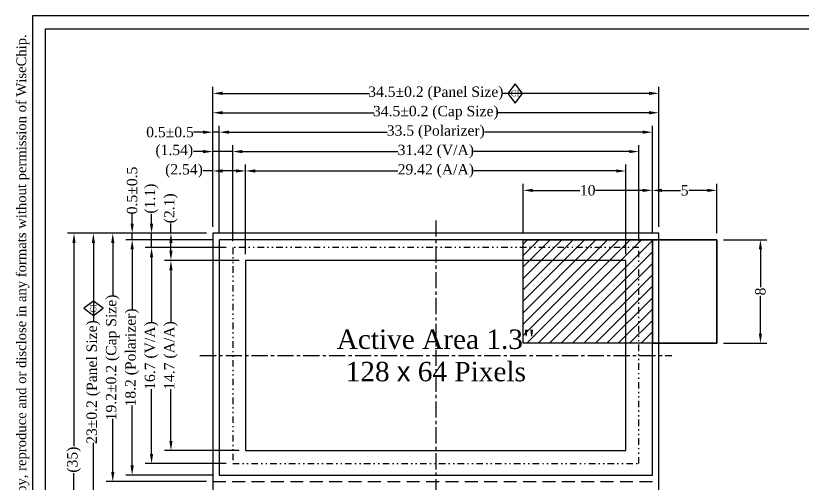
# Model space of a CAD drawing. Header units: millimetres. Extents: x -1 to 120, y 0 to 80.
# Drawn here: x -1.3 to 59.6, y 43.8 to 80 of the extents above; entities that cross this region are included whole.
import ezdxf

# ---------------------------------------------------------------- set-up
doc = ezdxf.new("R2010")
doc.units = ezdxf.units.MM
doc.header["$MEASUREMENT"] = 0
for name, pattern in [('CENTER', [2, 1.25, -0.25, 0.25, -0.25]), ('DASHED', [0.75, 0.5, -0.25]), ('DIVIDE', [1.25, 0.5, -0.25, 0, -0.25, 0, -0.25])]:
    doc.linetypes.add(name, pattern=pattern)
for name, color, linetype in [('Center', 1, 'CENTER'), ('Critical Dimension', 1, 'Continuous'), ('Dimension', 7, 'Continuous'), ('Frame', 7, 'Continuous'), ('Index', 7, 'Continuous')]:
    doc.layers.add(name, color=color, linetype=linetype)
doc.styles.get("Standard").update_dxf_attribs({"font": 'TIMES.TTF'})
doc.dimstyles.get("Standard").update_dxf_attribs({"dimtxt": 0.8, "dimasz": 0.75, "dimexe": 0.5, "dimexo": 0.5, "dimgap": 0.1, "dimtad": 0, "dimdec": 3, "dimdsep": 46, "dimtxsty": 'Standard', "dimcen": 0.09, "dimadec": 0, "dimazin": 2, "dimtfac": 1, "dimtdec": 3, "dimtmove": 0, "dimatfit": 3, "dimfxl": 0, "dimtolj": 1, "dimarcsym": 0})

# ---------------------------------------------------------------- blocks, each defined once
blk = doc.blocks.new('*D0')
at = {"layer": 'Defpoints', "color": 0}
for p in [(16.48, 68), (16.48, 61.08), (45.9, 61.08)]:
    blk.add_point(p, dxfattribs=at)
at = {"layer": 'Dimension', "color": 0, "lineweight": -2}
for p, q in [((16.48, 61.58), (16.48, 68.5)), ((45.9, 61.58), (45.9, 68.5)), ((17.23, 68), (28.24, 68)), ((45.15, 68), (34.14, 68))]:
    blk.add_line(p, q, dxfattribs=at)
at = {"layer": 'Dimension', "color": 0}
for points in [[(17.23, 68.125), (17.23, 67.875), (16.48, 68)], [(45.15, 68.125), (45.15, 67.875), (45.9, 68)]]:
    blk.add_solid(points, dxfattribs=at)
at = {"layer": 'Dimension', "color": 0, "insert": (31.19, 68), "char_height": 0.8, "attachment_point": 5}
blk.add_mtext('\\A1;29.42 (A/A)', dxfattribs=at)
blk = doc.blocks.new('*D1')
at = {"layer": 'Defpoints', "color": 0}
for p in [(15.48, 69.5), (15.48, 62.08), (46.9, 62.08)]:
    blk.add_point(p, dxfattribs=at)
at = {"layer": 'Dimension', "color": 0, "lineweight": -2}
for p, q in [((15.48, 62.58), (15.48, 70)), ((16.23, 69.5), (28.251, 69.5)), ((46.15, 69.5), (34.129, 69.5)), ((46.9, 62.58), (46.9, 70))]:
    blk.add_line(p, q, dxfattribs=at)
at = {"layer": 'Dimension', "color": 0}
for points in [[(16.23, 69.625), (16.23, 69.375), (15.48, 69.5)], [(46.15, 69.625), (46.15, 69.375), (46.9, 69.5)]]:
    blk.add_solid(points, dxfattribs=at)
at = {"layer": 'Dimension', "color": 0, "insert": (31.19, 69.5), "char_height": 0.8, "attachment_point": 5}
blk.add_mtext('\\A1;31.42 (V/A)', dxfattribs=at)
blk = doc.blocks.new('*D2')
at = {"layer": 'Defpoints', "color": 0}
for p in [(47.94, 71), (14.44, 62.68), (47.94, 62.68)]:
    blk.add_point(p, dxfattribs=at)
at = {"layer": 'Dimension', "color": 0, "lineweight": -2}
for p, q in [((14.44, 63.18), (14.44, 71.5)), ((47.94, 63.18), (47.94, 71.5)), ((15.19, 71), (27.432, 71)), ((47.19, 71), (34.948, 71))]:
    blk.add_line(p, q, dxfattribs=at)
at = {"layer": 'Dimension', "color": 0}
for points in [[(15.19, 71.125), (15.19, 70.875), (14.44, 71)], [(47.19, 71.125), (47.19, 70.875), (47.94, 71)]]:
    blk.add_solid(points, dxfattribs=at)
at = {"layer": 'Dimension', "color": 0, "insert": (31.19, 71), "char_height": 0.8, "attachment_point": 5}
blk.add_mtext('\\A1;33.5 (Polarizer)', dxfattribs=at)
blk = doc.blocks.new('*D3')
at = {"layer": 'Defpoints', "color": 0}
for p in [(48.44, 72.5), (13.94, 63.18), (48.44, 63.18)]:
    blk.add_point(p, dxfattribs=at)
at = {"layer": 'Dimension', "color": 0, "lineweight": -2}
for p, q in [((13.94, 63.68), (13.94, 73)), ((14.69, 72.5), (26.414, 72.5)), ((47.69, 72.5), (35.966, 72.5)), ((48.44, 63.68), (48.44, 73))]:
    blk.add_line(p, q, dxfattribs=at)
at = {"layer": 'Dimension', "color": 0}
for points in [[(14.69, 72.625), (14.69, 72.375), (13.94, 72.5)], [(47.69, 72.625), (47.69, 72.375), (48.44, 72.5)]]:
    blk.add_solid(points, dxfattribs=at)
at = {"layer": 'Dimension', "color": 0, "insert": (31.19, 72.5), "char_height": 0.8, "attachment_point": 5}
blk.add_mtext('\\A1;34.5±0.2 (Cap Size)', dxfattribs=at)
blk = doc.blocks.new('*D4')
at = {"layer": 'Defpoints', "color": 0}
for p in [(13.94, 74), (13.94, 63.18), (48.44, 63.18)]:
    blk.add_point(p, dxfattribs=at)
at = {"layer": 'Dimension', "color": 0, "lineweight": -2}
for p, q in [((13.94, 63.68), (13.94, 74.5)), ((48.44, 63.68), (48.44, 74.5)), ((14.69, 74), (26.053, 74)), ((47.69, 74), (36.327, 74))]:
    blk.add_line(p, q, dxfattribs=at)
at = {"layer": 'Dimension', "color": 0}
for points in [[(14.69, 74.125), (14.69, 73.875), (13.94, 74)], [(47.69, 74.125), (47.69, 73.875), (48.44, 74)]]:
    blk.add_solid(points, dxfattribs=at)
at = {"layer": 'Dimension', "color": 0, "insert": (31.19, 74), "char_height": 0.8, "attachment_point": 5}
blk.add_mtext('\\A1;34.5±0.2 (Panel Size)', dxfattribs=at)
blk = doc.blocks.new('*D5')
at = {"layer": 'Defpoints', "color": 0}
for p in [(13.94, 69.5), (13.94, 63.18), (15.48, 62.08)]:
    blk.add_point(p, dxfattribs=at)
at = {"layer": 'Dimension', "color": 0, "lineweight": -2}
for p, q in [((13.19, 69.5), (12.44, 69.5)), ((13.94, 63.68), (13.94, 70)), ((15.48, 69.5), (13.94, 69.5)), ((15.48, 62.58), (15.48, 70)), ((16.23, 69.5), (16.98, 69.5))]:
    blk.add_line(p, q, dxfattribs=at)
at = {"layer": 'Dimension', "color": 0}
for points in [[(13.19, 69.625), (13.19, 69.375), (13.94, 69.5)], [(16.23, 69.625), (16.23, 69.375), (15.48, 69.5)]]:
    blk.add_solid(points, dxfattribs=at)
at = {"layer": 'Dimension', "color": 0, "insert": (10.961, 69.5), "char_height": 0.8, "attachment_point": 5}
blk.add_mtext('\\A1;(1.54)', dxfattribs=at)
blk = doc.blocks.new('*D6')
at = {"layer": 'Defpoints', "color": 0}
for p in [(13.94, 71), (13.94, 63.18), (14.44, 62.68)]:
    blk.add_point(p, dxfattribs=at)
at = {"layer": 'Dimension', "color": 0, "lineweight": -2}
for p, q in [((13.94, 63.68), (13.94, 71.5)), ((14.44, 63.18), (14.44, 71.5)), ((13.19, 71), (12.44, 71)), ((14.44, 71), (13.94, 71)), ((15.19, 71), (15.94, 71))]:
    blk.add_line(p, q, dxfattribs=at)
at = {"layer": 'Dimension', "color": 0}
for points in [[(13.19, 71.125), (13.19, 70.875), (13.94, 71)], [(15.19, 71.125), (15.19, 70.875), (14.44, 71)]]:
    blk.add_solid(points, dxfattribs=at)
at = {"layer": 'Dimension', "color": 0, "insert": (10.628, 71), "char_height": 0.8, "attachment_point": 5}
blk.add_mtext('\\A1;0.5±0.5', dxfattribs=at)
blk = doc.blocks.new('*D7')
at = {"layer": 'Defpoints', "color": 0}
for p in [(10.7, 61.08), (16.48, 61.08), (16.48, 46.38)]:
    blk.add_point(p, dxfattribs=at)
at = {"layer": 'Dimension', "color": 0, "lineweight": -2}
for p, q in [((15.98, 61.08), (10.2, 61.08)), ((10.7, 60.33), (10.7, 56.328)), ((10.7, 47.13), (10.7, 51.132)), ((15.98, 46.38), (10.2, 46.38))]:
    blk.add_line(p, q, dxfattribs=at)
at = {"layer": 'Dimension', "color": 0}
for points in [[(10.575, 60.33), (10.825, 60.33), (10.7, 61.08)], [(10.575, 47.13), (10.825, 47.13), (10.7, 46.38)]]:
    blk.add_solid(points, dxfattribs=at)
at = {"layer": 'Dimension', "color": 0, "insert": (10.7, 53.73), "char_height": 0.8, "attachment_point": 5, "rotation": 90}
blk.add_mtext('\\A1;14.7 (A/A)', dxfattribs=at)
blk = doc.blocks.new('*D8')
at = {"layer": 'Defpoints', "color": 0}
for p in [(15.48, 62.08), (9.2, 45.38), (15.48, 45.38)]:
    blk.add_point(p, dxfattribs=at)
at = {"layer": 'Dimension', "color": 0, "lineweight": -2}
for p, q in [((14.98, 62.08), (8.7, 62.08)), ((9.2, 61.33), (9.2, 56.328)), ((9.2, 46.13), (9.2, 51.132)), ((14.98, 45.38), (8.7, 45.38))]:
    blk.add_line(p, q, dxfattribs=at)
at = {"layer": 'Dimension', "color": 0}
for points in [[(9.075, 61.33), (9.325, 61.33), (9.2, 62.08)], [(9.075, 46.13), (9.325, 46.13), (9.2, 45.38)]]:
    blk.add_solid(points, dxfattribs=at)
at = {"layer": 'Dimension', "color": 0, "insert": (9.2, 53.73), "char_height": 0.8, "attachment_point": 5, "rotation": 90}
blk.add_mtext('\\A1;16.7 (V/A)', dxfattribs=at)
blk = doc.blocks.new('*D9')
at = {"layer": 'Defpoints', "color": 0}
for p in [(14.44, 62.68), (7.7, 44.48), (14.44, 44.48)]:
    blk.add_point(p, dxfattribs=at)
at = {"layer": 'Dimension', "color": 0, "lineweight": -2}
for p, q in [((13.94, 62.68), (7.2, 62.68)), ((7.7, 61.93), (7.7, 57.293)), ((7.7, 45.23), (7.7, 49.867)), ((13.94, 44.48), (7.2, 44.48))]:
    blk.add_line(p, q, dxfattribs=at)
at = {"layer": 'Dimension', "color": 0}
for points in [[(7.575, 61.93), (7.825, 61.93), (7.7, 62.68)], [(7.575, 45.23), (7.825, 45.23), (7.7, 44.48)]]:
    blk.add_solid(points, dxfattribs=at)
at = {"layer": 'Dimension', "color": 0, "insert": (7.7, 53.58), "char_height": 0.8, "attachment_point": 5, "rotation": 90}
blk.add_mtext('\\A1;18.2 (Polarizer)', dxfattribs=at)
blk = doc.blocks.new('*D10')
at = {"layer": 'Defpoints', "color": 0}
for p in [(13.94, 63.18), (6.2, 43.98), (13.94, 43.98)]:
    blk.add_point(p, dxfattribs=at)
at = {"layer": 'Dimension', "color": 0, "lineweight": -2}
for p, q in [((13.44, 63.18), (5.7, 63.18)), ((6.2, 62.43), (6.2, 58.311)), ((6.2, 44.73), (6.2, 48.849)), ((13.44, 43.98), (5.7, 43.98))]:
    blk.add_line(p, q, dxfattribs=at)
at = {"layer": 'Dimension', "color": 0}
for points in [[(6.075, 62.43), (6.325, 62.43), (6.2, 63.18)], [(6.075, 44.73), (6.325, 44.73), (6.2, 43.98)]]:
    blk.add_solid(points, dxfattribs=at)
at = {"layer": 'Dimension', "color": 0, "insert": (6.2, 53.58), "char_height": 0.8, "attachment_point": 5, "rotation": 90}
blk.add_mtext('\\A1;19.2±0.2 (Cap Size)', dxfattribs=at)
blk = doc.blocks.new('*D11')
at = {"layer": 'Defpoints', "color": 0}
for p in [(13.94, 63.18), (4.7, 40.18), (13.94, 40.18)]:
    blk.add_point(p, dxfattribs=at)
at = {"layer": 'Dimension', "color": 0, "lineweight": -2}
for p, q in [((13.44, 63.18), (4.2, 63.18)), ((4.7, 62.43), (4.7, 56.385)), ((4.7, 40.93), (4.7, 46.975)), ((13.44, 40.18), (4.2, 40.18))]:
    blk.add_line(p, q, dxfattribs=at)
at = {"layer": 'Dimension', "color": 0}
for points in [[(4.575, 62.43), (4.825, 62.43), (4.7, 63.18)], [(4.575, 40.93), (4.825, 40.93), (4.7, 40.18)]]:
    blk.add_solid(points, dxfattribs=at)
at = {"layer": 'Dimension', "color": 0, "insert": (4.7, 51.68), "char_height": 0.8, "attachment_point": 5, "rotation": 90}
blk.add_mtext('\\A1;23±0.2 (Panel Size)', dxfattribs=at)
blk = doc.blocks.new('*D12')
at = {"layer": 'Defpoints', "color": 0}
for p in [(3.2, 63.18), (13.94, 63.18), (20.39, 28.18)]:
    blk.add_point(p, dxfattribs=at)
at = {"layer": 'Dimension', "color": 0, "lineweight": -2}
for p, q in [((13.44, 63.18), (2.7, 63.18)), ((3.2, 62.43), (3.2, 46.716)), ((3.2, 28.93), (3.2, 44.644)), ((19.89, 28.18), (2.7, 28.18))]:
    blk.add_line(p, q, dxfattribs=at)
at = {"layer": 'Dimension', "color": 0}
for points in [[(3.075, 62.43), (3.325, 62.43), (3.2, 63.18)], [(3.075, 28.93), (3.325, 28.93), (3.2, 28.18)]]:
    blk.add_solid(points, dxfattribs=at)
at = {"layer": 'Dimension', "color": 0, "insert": (3.2, 45.68), "char_height": 0.8, "attachment_point": 5, "rotation": 90}
blk.add_mtext('\\A1;(35)', dxfattribs=at)
blk = doc.blocks.new('*D13')
at = {"layer": 'Defpoints', "color": 0}
for p in [(10.7, 63.18), (13.94, 63.18), (16.48, 61.08)]:
    blk.add_point(p, dxfattribs=at)
at = {"layer": 'Dimension', "color": 0, "lineweight": -2}
for p, q in [((10.7, 63.18), (10.7, 63.93)), ((13.44, 63.18), (10.2, 63.18)), ((10.7, 61.83), (10.7, 62.43)), ((15.98, 61.08), (10.2, 61.08))]:
    blk.add_line(p, q, dxfattribs=at)
at = {"layer": 'Dimension', "color": 0}
for points in [[(10.575, 62.43), (10.825, 62.43), (10.7, 63.18)], [(10.575, 61.83), (10.825, 61.83), (10.7, 61.08)]]:
    blk.add_solid(points, dxfattribs=at)
at = {"layer": 'Dimension', "color": 0, "insert": (10.7, 65.113), "char_height": 0.8, "attachment_point": 5, "rotation": 90}
blk.add_mtext('\\A1;(2.1)', dxfattribs=at)
blk = doc.blocks.new('*D14')
at = {"layer": 'Defpoints', "color": 0}
for p in [(9.2, 63.18), (13.94, 63.18), (15.48, 62.08)]:
    blk.add_point(p, dxfattribs=at)
at = {"layer": 'Dimension', "color": 0, "lineweight": -2}
for p, q in [((9.2, 63.93), (9.2, 64.68)), ((13.44, 63.18), (8.7, 63.18)), ((9.2, 62.08), (9.2, 63.18)), ((14.98, 62.08), (8.7, 62.08)), ((9.2, 61.33), (9.2, 60.58))]:
    blk.add_line(p, q, dxfattribs=at)
at = {"layer": 'Dimension', "color": 0}
for points in [[(9.075, 63.93), (9.325, 63.93), (9.2, 63.18)], [(9.075, 61.33), (9.325, 61.33), (9.2, 62.08)]]:
    blk.add_solid(points, dxfattribs=at)
at = {"layer": 'Dimension', "color": 0, "insert": (9.2, 65.863), "char_height": 0.8, "attachment_point": 5, "rotation": 90}
blk.add_mtext('\\A1;(1.1)', dxfattribs=at)
blk = doc.blocks.new('*D15')
at = {"layer": 'Defpoints', "color": 0}
for p in [(13.94, 68), (13.94, 63.18), (16.48, 61.08)]:
    blk.add_point(p, dxfattribs=at)
at = {"layer": 'Dimension', "color": 0, "lineweight": -2}
for p, q in [((13.94, 63.68), (13.94, 68.5)), ((16.48, 61.58), (16.48, 68.5)), ((13.94, 68), (13.19, 68)), ((15.73, 68), (14.69, 68))]:
    blk.add_line(p, q, dxfattribs=at)
at = {"layer": 'Dimension', "color": 0}
for points in [[(14.69, 68.125), (14.69, 67.875), (13.94, 68)], [(15.73, 68.125), (15.73, 67.875), (16.48, 68)]]:
    blk.add_solid(points, dxfattribs=at)
at = {"layer": 'Dimension', "color": 0, "insert": (11.711, 68), "char_height": 0.8, "attachment_point": 5}
blk.add_mtext('\\A1;(2.54)', dxfattribs=at)
blk = doc.blocks.new('*D16')
at = {"layer": 'Defpoints', "color": 0}
for p in [(7.7, 63.18), (13.94, 63.18), (14.44, 62.68)]:
    blk.add_point(p, dxfattribs=at)
at = {"layer": 'Dimension', "color": 0, "lineweight": -2}
for p, q in [((7.7, 63.93), (7.7, 64.68)), ((13.44, 63.18), (7.2, 63.18)), ((7.7, 62.68), (7.7, 63.18)), ((13.94, 62.68), (7.2, 62.68)), ((7.7, 61.93), (7.7, 61.18))]:
    blk.add_line(p, q, dxfattribs=at)
at = {"layer": 'Dimension', "color": 0}
for points in [[(7.575, 63.93), (7.825, 63.93), (7.7, 63.18)], [(7.575, 61.93), (7.825, 61.93), (7.7, 62.68)]]:
    blk.add_solid(points, dxfattribs=at)
at = {"layer": 'Dimension', "color": 0, "insert": (7.7, 66.492), "char_height": 0.8, "attachment_point": 5, "rotation": 90}
blk.add_mtext('\\A1;0.5±0.5', dxfattribs=at)
blk = doc.blocks.new('*D17')
at = {"layer": 'Defpoints', "color": 0}
for p in [(47.94, 66.5), (37.94, 62.68), (47.94, 62.68)]:
    blk.add_point(p, dxfattribs=at)
at = {"layer": 'Dimension', "color": 0, "lineweight": -2}
for p, q in [((37.94, 63.18), (37.94, 67)), ((38.69, 66.5), (42.34, 66.5)), ((47.19, 66.5), (43.54, 66.5)), ((47.94, 63.18), (47.94, 67))]:
    blk.add_line(p, q, dxfattribs=at)
at = {"layer": 'Dimension', "color": 0}
for points in [[(38.69, 66.625), (38.69, 66.375), (37.94, 66.5)], [(47.19, 66.625), (47.19, 66.375), (47.94, 66.5)]]:
    blk.add_solid(points, dxfattribs=at)
at = {"layer": 'Dimension', "color": 0, "insert": (42.94, 66.5), "char_height": 0.8, "attachment_point": 5}
blk.add_mtext('\\A1;10', dxfattribs=at)
blk = doc.blocks.new('*D18')
at = {"layer": 'Defpoints', "color": 0}
for p in [(52.94, 66.5), (47.94, 62.68), (52.94, 62.68)]:
    blk.add_point(p, dxfattribs=at)
at = {"layer": 'Dimension', "color": 0, "lineweight": -2}
for p, q in [((47.94, 63.18), (47.94, 67)), ((48.69, 66.5), (50.112, 66.5)), ((52.19, 66.5), (50.768, 66.5)), ((52.94, 63.18), (52.94, 67))]:
    blk.add_line(p, q, dxfattribs=at)
at = {"layer": 'Dimension', "color": 0}
for points in [[(48.69, 66.625), (48.69, 66.375), (47.94, 66.5)], [(52.19, 66.625), (52.19, 66.375), (52.94, 66.5)]]:
    blk.add_solid(points, dxfattribs=at)
at = {"layer": 'Dimension', "color": 0, "insert": (50.44, 66.5), "char_height": 0.8, "attachment_point": 5}
blk.add_mtext('\\A1;5', dxfattribs=at)
blk = doc.blocks.new('*D19')
at = {"layer": 'Defpoints', "color": 0}
for p in [(52.94, 62.68), (52.94, 54.68), (56.3, 54.68)]:
    blk.add_point(p, dxfattribs=at)
at = {"layer": 'Dimension', "color": 0, "lineweight": -2}
for p, q in [((53.44, 62.68), (56.8, 62.68)), ((56.3, 61.93), (56.3, 59.006)), ((56.3, 55.43), (56.3, 58.354)), ((53.44, 54.68), (56.8, 54.68))]:
    blk.add_line(p, q, dxfattribs=at)
at = {"layer": 'Dimension', "color": 0}
for points in [[(56.175, 61.93), (56.425, 61.93), (56.3, 62.68)], [(56.175, 55.43), (56.425, 55.43), (56.3, 54.68)]]:
    blk.add_solid(points, dxfattribs=at)
at = {"layer": 'Dimension', "color": 0, "insert": (56.3, 58.68), "char_height": 0.8, "attachment_point": 5, "rotation": 90}
blk.add_mtext('\\A1;8', dxfattribs=at)
blk = doc.blocks.new('Critical Dimension')
at = {"layer": 'Critical Dimension'}
blk.add_lwpolyline([(0, -0.747), (0.561, 0), (0, 0.747), (-0.561, 0)], close=True, dxfattribs=at)
at = {"layer": 'Critical Dimension', "insert": (0, 0), "char_height": 0.45, "attachment_point": 5}
blk.add_mtext('CI', dxfattribs=at)

msp = doc.modelspace()

# ---------------------------------------------------------------- hatches: boundary and pattern name
h = msp.add_hatch()
h.set_pattern_fill('ANSI31', color=4, scale=5, style=0)
h.set_pattern_definition([(45, (5.604, 0.842), (-0.4419417, 0.4419417), [])])
h.paths.add_polyline_path([(45.976, 61.518), (45.976, 54.68), (47.94, 54.68), (47.94, 62.68), (37.94, 62.68), (37.94, 61.518)])
h.paths.add_polyline_path([(37.94, 61.518), (37.94, 60.518), (44.976, 60.518), (44.976, 54.68), (45.976, 54.68), (45.976, 61.518)])
h.paths.add_polyline_path([(37.94, 60.518), (37.94, 54.68), (44.976, 54.68), (44.976, 60.518)], flags=17)

# ---------------------------------------------------------------- linework, layer by layer
at = {"linetype": 'DASHED', "ltscale": 2}
msp.add_lwpolyline([(13.94, 43.98), (48.44, 43.98), (48.44, 63.18), (13.94, 63.18)], close=True, dxfattribs=at)
msp.add_lwpolyline([(13.94, 40.18), (48.44, 40.18), (48.44, 63.18), (13.94, 63.18)], close=True)
at = {"color": 6}
msp.add_lwpolyline([(14.44, 44.48), (47.94, 44.48), (47.94, 62.68), (14.44, 62.68)], close=True, dxfattribs=at)
at = {"color": 4}
for points in [[(37.94, 62.68), (52.94, 62.68), (52.94, 54.68), (37.94, 54.68)], [(47.94, 54.68), (52.94, 54.68), (52.94, 62.68), (47.94, 62.68)]]:
    msp.add_lwpolyline(points, close=True, dxfattribs=at)
at = {"color": 4, "linetype": 'DIVIDE'}
msp.add_lwpolyline([(15.48, 45.38), (46.9, 45.38), (46.9, 62.08), (15.48, 62.08)], close=True, dxfattribs=at)
at = {"color": 5}
msp.add_lwpolyline([(16.48, 46.38), (45.9, 46.38), (45.9, 61.08), (16.48, 61.08)], close=True, dxfattribs=at)
at = {"layer": 'Center'}
for p, q in [((31.19, 64.18), (31.19, 29.38)), ((12.94, 53.73), (49.44, 53.73))]:
    msp.add_line(p, q, dxfattribs=at)
at = {"layer": 'Frame'}
for points in [[(120, 80), (0, 80), (0, 0), (120, 0)], [(119, 1), (1, 1), (1, 79), (119, 79)]]:
    msp.add_lwpolyline(points, close=True, dxfattribs=at)

# ---------------------------------------------------------------- block references
at = {"layer": 'Critical Dimension'}
msp.add_blockref('Critical Dimension', (37.3268, 74), dxfattribs=at)
at = {"layer": 'Critical Dimension', "rotation": 90}
msp.add_blockref('Critical Dimension', (4.7, 57.385), dxfattribs=at)

# ---------------------------------------------------------------- texts
at = {"layer": 'Frame', "color": 4, "insert": (-0.75, 40), "char_height": 0.75, "attachment_point": 5, "rotation": 90}
msp.add_mtext('The drawing contained herein is the exclusive property of WiseChip.  It is not allowed to copy, reproduce and or disclose in any formats without permission of WiseChip.', dxfattribs=at)
at = {"layer": 'Index', "insert": (31.19, 53.73), "char_height": 1.5, "attachment_point": 5}
msp.add_mtext('Active Area 1.3"\\P128 {\\fArial|b0|i0|c0|p34;x} 64 Pixels', dxfattribs=at)

# ---------------------------------------------------------------- dimensions: what is measured, and where the dimension line sits
at = {"layer": 'Dimension'}
for base, p1, p2, text, override, picture, middle in [((13.94, 74), (48.44, 63.18), (13.94, 63.18), '<> (Panel Size)', {"dimtxt": 0.8, "dimgap": 0.1, "dimtol": 1, "dimlim": 0, "dimtp": 0.2, "dimtm": 0.2}, '*D4', (31.19, 74)), ((48.44, 72.5), (13.94, 63.18), (48.44, 63.18), '<> (Cap Size)', {"dimtxt": 0.8, "dimtol": 1, "dimtp": 0.2, "dimtm": 0.2}, '*D3', (31.19, 72.5)), ((47.94, 71), (14.44, 62.68), (47.94, 62.68), '<> (Polarizer)', {"dimtxt": 0.8}, '*D2', (31.19, 71)), ((15.48, 69.5), (46.9, 62.08), (15.48, 62.08), '<> (V/A)', {"dimtxt": 0.8}, '*D1', (31.19, 69.5)), ((13.94, 69.5), (15.48, 62.08), (13.94, 63.18), '(<>)', {"dimtxt": 0.8}, '*D5', (10.9615, 69.5)), ((16.48, 68), (45.9, 61.08), (16.48, 61.08), '<> (A/A)', {"dimtxt": 0.8}, '*D0', (31.19, 68)), ((13.94, 68), (16.48, 61.08), (13.94, 63.18), '(<>)', {"dimtxt": 0.8}, '*D15', (11.7115, 68))]:
    dim = msp.add_linear_dim(base=base, p1=p1, p2=p2, text=text, dimstyle='Standard', override=override, dxfattribs=at)
    dim.commit()
    dim.dimension.update_dxf_attribs({"geometry": picture, "text_midpoint": middle})
for base, p1, p2, override, picture, middle in [((13.94, 71), (14.44, 62.68), (13.94, 63.18), {"dimtxt": 0.8, "dimgap": 0.1, "dimtol": 1, "dimlim": 0, "dimtp": 0.5, "dimtm": 0.5}, '*D6', (10.6284, 71)), ((47.94, 66.5), (37.94, 62.68), (47.94, 62.68), {"dimtxt": 0.8}, '*D17', (42.94, 66.5)), ((52.94, 66.5), (47.94, 62.68), (52.94, 62.68), {"dimtxt": 0.8}, '*D18', (50.44, 66.5))]:
    dim = msp.add_linear_dim(base=base, p1=p1, p2=p2, dimstyle='Standard', override=override, dxfattribs=at)
    dim.commit()
    dim.dimension.update_dxf_attribs({"geometry": picture, "text_midpoint": middle})
for base, p1, p2, override, picture, middle in [((7.7, 63.18), (14.44, 62.68), (13.94, 63.18), {"dimtxt": 0.8, "dimtol": 1, "dimtp": 0.5, "dimtm": 0.5}, '*D16', (7.7, 66.4916)), ((56.3, 54.68), (52.94, 62.68), (52.94, 54.68), {"dimtxt": 0.8}, '*D19', (56.3, 58.68))]:
    dim = msp.add_linear_dim(base=base, p1=p1, p2=p2, angle=90, dimstyle='Standard', override=override, dxfattribs=at)
    dim.commit()
    dim.dimension.update_dxf_attribs({"geometry": picture, "text_midpoint": middle})
for base, p1, p2, text, override, picture, middle in [((9.2, 63.18), (15.48, 62.08), (13.94, 63.18), '(<>)', {"dimtxt": 0.8}, '*D14', (9.2, 65.8632)), ((10.7, 63.18), (16.48, 61.08), (13.94, 63.18), '(<>)', {"dimtxt": 0.8}, '*D13', (10.7, 65.1132)), ((3.2, 63.18), (20.39, 28.18), (13.94, 63.18), '(<>)', {"dimdec": 2}, '*D12', (3.2, 45.68)), ((4.7, 40.18), (13.94, 63.18), (13.94, 40.18), '<> (Panel Size)', {"dimtxt": 0.8, "dimtol": 1, "dimtp": 0.2, "dimtm": 0.2}, '*D11', (4.7, 51.68)), ((6.2, 43.98), (13.94, 63.18), (13.94, 43.98), '<> (Cap Size)', {"dimtxt": 0.8, "dimtol": 1, "dimtp": 0.2, "dimtm": 0.2}, '*D10', (6.2, 53.58)), ((7.7, 44.48), (14.44, 62.68), (14.44, 44.48), '<> (Polarizer)', {"dimtxt": 0.8}, '*D9', (7.7, 53.58)), ((9.2, 45.38), (15.48, 62.08), (15.48, 45.38), '<> (V/A)', {"dimtxt": 0.8}, '*D8', (9.2, 53.73)), ((10.7, 61.08), (16.48, 46.38), (16.48, 61.08), '<> (A/A)', {"dimtxt": 0.8}, '*D7', (10.7, 53.73))]:
    dim = msp.add_linear_dim(base=base, p1=p1, p2=p2, angle=90, text=text, dimstyle='Standard', override=override, dxfattribs=at)
    dim.commit()
    dim.dimension.update_dxf_attribs({"geometry": picture, "text_midpoint": middle})

doc.saveas('drawing.dxf')
